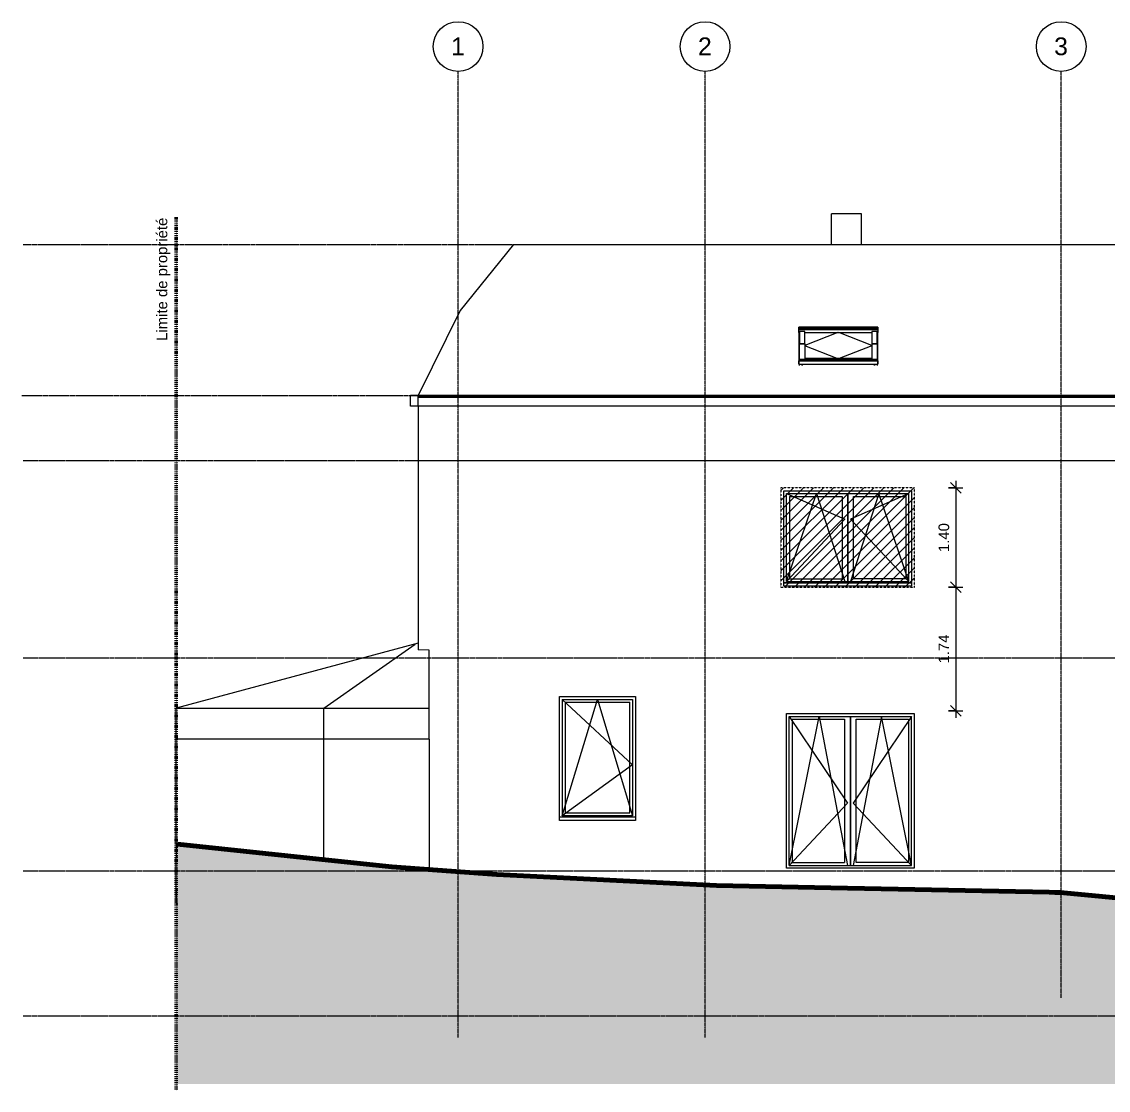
# Model space of a CAD drawing. Header units: millimetres. Extents: x 66 to 30735, y -4071 to 11969.
# Drawn here: x 66 to 15370, y -3087 to 11969 of the extents above; entities that cross this region are included whole.
import ezdxf

# ---------------------------------------------------------------- set-up
doc = ezdxf.new("R2010")
doc.units = ezdxf.units.MM
for name, pattern in [('Center', [40, 10, -5, 20, -5]), ('CENTER_LINE', [5.5, 2.5, -1.5, 0, -1.5]), ('Dash 2', [1.2, 0.6, -0.6]), ('Grid Line', [22.225, 12.7, -3.175, 3.175, -3.175])]:
    doc.linetypes.add(name, pattern=pattern)
for name, color, linetype, lineweight in [('A-ANNO-DIMS', 211, 'Continuous', 9), ('A-ANNO-DIMS-100', 211, 'Continuous', 9), ('A-DETL', 90, 'Continuous', 9), ('A-DETL-GENF', 92, 'Continuous', 9), ('A-DOOR', 31, 'Continuous', 18), ('A-FLOR', 192, 'Continuous', 18), ('A-FLOR-LEVL', 51, 'Continuous', 9), ('A-GLAZ', 151, 'Continuous', 18), ('A-ROOF', 132, 'Continuous', 9), ('A-ROOF-OTLN', 132, 'Continuous', 9), ('A-WALL', 113, 'Continuous', 18), ('C-BLDG-PADS', 91, 'Continuous', 9), ('C-TOPO', 7, 'Continuous', 9), ('G-ANNO-TEXT', 231, 'Continuous', 9), ('S-GRID', 1, 'Continuous', 9), ('S-GRID-IDEN', 1, 'Continuous', 9)]:
    doc.layers.add(name, color=color, linetype=linetype, lineweight=lineweight)
doc.styles.add('Arial_1', font='arial.ttf', dxfattribs={"height": 150})
doc.styles.add('Arial_2', font='arial.ttf', dxfattribs={"height": 250})
doc.dimstyles.new('ANNOTATION_1_5MM_BLACK', dxfattribs={"dimscale": 304.8, "dimtxt": 153.03891, "dimasz": 0.492126, "dimexe": 0.328084, "dimexo": 0.0625, "dimgap": 0.131234, "dimtad": 1, "dimlfac": 0.001, "dimrnd": 0.005, "dimzin": 0, "dimdsep": 46, "dimtxsty": 'Arial_1', "dimblk1": 'OBLIQUE', "dimblk2": 'OBLIQUE', "dimsah": 1, "dimcen": 0.09, "dimdle": 0.328084, "dimazin": 0, "dimtfac": 1, "dimtdec": 4, "dimtix": 1, "dimtmove": 0, "dimatfit": 3, "dimfxl": 0.328084, "dimfxlon": 1, "dimtvp": 1, "dimtolj": 1, "dimtzin": 0, "dimarcsym": 2})

# ---------------------------------------------------------------- blocks, each defined once
blk = doc.blocks.new('WIN_DOUBLE OPEN__SYM - 1880 x 2260-676270-Façade Sud')
at = {"layer": 'A-GLAZ', "color": 55}
for p, q in [((10877, 80), (10877, 2180)), ((10877, 2180), (12597, 2180)), ((10877, 80), (11297, 2180)), ((10877, 2180), (11697, 960)), ((11297, 2180), (11697, 80)), ((11737, 80), (11737, 2180)), ((11737, 2180), (11737, 80)), ((12177, 2180), (11777, 80)), ((12597, 2180), (11777, 960)), ((12597, 80), (12177, 2180)), ((12597, 80), (12597, 2180)), ((10917, 2140), (10917, 120)), ((10917, 2140), (11657, 2140)), ((11657, 2140), (11657, 120)), ((11817, 120), (11817, 2140)), ((11817, 2140), (12557, 2140)), ((12557, 2140), (12557, 120)), ((11697, 960), (10877, 80)), ((11777, 960), (12597, 80)), ((10877, 80), (12597, 80)), ((10917, 120), (11657, 120)), ((12557, 120), (11817, 120))]:
    blk.add_line(p, q, dxfattribs=at)
blk = doc.blocks.new('WIN_SINGLE OPEN_ - 1150 x 1800-676269-Façade Sud')
at = {"layer": 'A-GLAZ', "color": 55}
for p, q in [((7679, 2420), (7679, 780)), ((7679, 2420), (8669, 2420)), ((7679, 780), (8174, 2420)), ((7679, 2420), (8669, 1500)), ((7719, 2380), (7719, 820)), ((7719, 2380), (8629, 2380)), ((8174, 2420), (8669, 780)), ((8629, 820), (8629, 2380)), ((8669, 2420), (8669, 780)), ((8669, 1500), (7679, 780)), ((8669, 780), (7679, 780)), ((7719, 820), (8629, 820)), ((7639, 765), (8709, 765)), ((7639, 760), (7639, 761)), ((7639, 715), (7639, 760)), ((8709, 760), (7639, 760)), ((8709, 715), (7639, 715)), ((8709, 761), (8709, 760)), ((8709, 760), (8709, 715))]:
    blk.add_line(p, q, dxfattribs=at)
blk = doc.blocks.new('DOOR_DOUBLE_SYM - 1585 x 2135-571804-Façade Sud')
at = {"layer": 'A-DOOR', "color": 55}
blk.add_line((6555, 0), (6122, 0), dxfattribs=at)
blk.add_line((6555, 0), (6122, 0), dxfattribs=at)
blk = doc.blocks.new('WIN_DOUBLE OPEN__SYM - 1880 x 1420-685783-Façade Sud')
at = {"layer": 'A-GLAZ', "color": 55}
for p, q in [((10840, 4080), (10840, 5320)), ((10840, 5320), (12560, 5320)), ((10840, 4080), (11260, 5320)), ((10840, 5320), (11660, 4960)), ((10880, 5280), (10880, 4120)), ((10880, 5280), (11620, 5280)), ((11260, 5320), (11660, 4080)), ((11620, 5280), (11620, 4120)), ((11700, 4080), (11700, 5320)), ((11700, 5320), (11700, 4080)), ((12140, 5320), (11740, 4080)), ((12560, 5320), (11740, 4960)), ((11780, 4120), (11780, 5280)), ((11780, 5280), (12520, 5280)), ((12560, 4080), (12140, 5320)), ((12520, 5280), (12520, 4120)), ((12560, 4080), (12560, 5320)), ((11660, 4960), (10840, 4080)), ((11740, 4960), (12560, 4080)), ((10800, 4065), (12600, 4065)), ((10800, 4015), (10800, 4060)), ((10800, 4060), (10800, 4060)), ((12600, 4060), (10800, 4060)), ((12600, 4015), (10800, 4015)), ((10840, 4080), (12560, 4080)), ((10880, 4120), (11620, 4120)), ((12520, 4120), (11780, 4120)), ((12600, 4060), (12600, 4060)), ((12600, 4060), (12600, 4015))]:
    blk.add_line(p, q, dxfattribs=at)
blk = doc.blocks.new('GGL_Ver_2_5 - GGL size 1140 x 1180 _CK02_-621732-Façade Sud')
at = {"layer": 'A-GLAZ', "lineweight": 9}
for p, q in [((16987, 7658), (16987, 7663)), ((18103, 7663), (16987, 7663)), ((16987, 7651), (16987, 7658)), ((18103, 7658), (16987, 7658)), ((18103, 7663), (18103, 7658)), ((18103, 7658), (18103, 7651)), ((16987, 7647), (16987, 7651)), ((18103, 7651), (16987, 7651)), ((16987, 7628), (16987, 7647)), ((18103, 7647), (16987, 7647)), ((16987, 7591), (16987, 7628)), ((18103, 7628), (16987, 7628)), ((16987, 7591), (16987, 7192)), ((17073, 7606), (16998, 7606)), ((16998, 7606), (16998, 7429)), ((17073, 7429), (17073, 7606)), ((17539, 7591), (17073, 7405)), ((17073, 7591), (18017, 7591)), ((18017, 7405), (17551, 7591)), ((18092, 7606), (18017, 7606)), ((18017, 7606), (18017, 7429)), ((18092, 7429), (18092, 7606)), ((18103, 7651), (18103, 7647)), ((18103, 7647), (18103, 7628)), ((18103, 7628), (18103, 7591)), ((18103, 7192), (18103, 7591)), ((16998, 7429), (17073, 7429)), ((16998, 7214), (16998, 7429)), ((17073, 7429), (16998, 7429)), ((17073, 7429), (17073, 7214)), ((17531, 7222), (17073, 7404)), ((18017, 7404), (17559, 7222)), ((18017, 7429), (18092, 7429)), ((18017, 7429), (18017, 7214)), ((18092, 7429), (18017, 7429)), ((18092, 7429), (18092, 7214)), ((16998, 7204), (16998, 7214)), ((16998, 7214), (17073, 7214)), ((17073, 7204), (16998, 7204)), ((16998, 7204), (16998, 7194)), ((16998, 7194), (17073, 7194)), ((17013, 7194), (17013, 7192)), ((17014, 7191), (17014, 7194)), ((18017, 7222), (17073, 7222)), ((17073, 7222), (18017, 7222)), ((17073, 7214), (17073, 7204)), ((18017, 7213), (17073, 7213)), ((17073, 7210), (18017, 7210)), ((17073, 7194), (17073, 7204)), ((18017, 7214), (18092, 7214)), ((18017, 7204), (18017, 7214)), ((18092, 7204), (18017, 7204)), ((18017, 7204), (18017, 7194)), ((18017, 7194), (18092, 7194)), ((18076, 7194), (18076, 7191)), ((18077, 7192), (18077, 7194)), ((18092, 7214), (18092, 7204)), ((18092, 7194), (18092, 7204)), ((16987, 7188), (16987, 7192)), ((17013, 7192), (16987, 7192)), ((16987, 7192), (16987, 7145)), ((16987, 7142), (16987, 7188)), ((18102, 7188), (16987, 7188)), ((16987, 7145), (16988, 7145)), ((16987, 7142), (18102, 7142)), ((16995, 7142), (16995, 7123)), ((17037, 7123), (17037, 7142)), ((17037, 7142), (17037, 7123)), ((18053, 7142), (18053, 7123)), ((18053, 7123), (18053, 7142)), ((18103, 7192), (18077, 7192)), ((18095, 7123), (18095, 7142)), ((18102, 7192), (18102, 7188)), ((18102, 7188), (18102, 7142)), ((18102, 7145), (18103, 7145)), ((18103, 7145), (18103, 7192))]:
    blk.add_line(p, q, dxfattribs=at)
blk = doc.blocks.new('DIMBLOCK1-Façade Sud')
at = {"layer": 'A-ANNO-DIMS-100'}
for p, q in [((13121, 5400), (13321, 5400)), ((13221, 5400), (13121, 5400)), ((13221, 5400), (13146, 5475)), ((13221, 5500), (13221, 4000)), ((13221, 5400), (13296, 5325)), ((13121, 4000), (13321, 4000)), ((13221, 4000), (13121, 4000)), ((13221, 4000), (13146, 4075)), ((13221, 4000), (13296, 3925))]:
    blk.add_line(p, q, dxfattribs=at)
at = {"layer": 'A-ANNO-DIMS-100', "color": 0, "insert": (12979, 4496), "char_height": 150, "width": 488.49, "attachment_point": 1, "rotation": 90, "line_spacing_factor": 0.941778, "style": 'Arial_1'}
blk.add_mtext('1.40', dxfattribs=at)
blk = doc.blocks.new('_Oblique')
at = {"color": 0, "linetype": 'ByBlock', "lineweight": -2}
blk.add_line((-0.5, -0.5), (0.5, 0.5), dxfattribs=at)
blk = doc.blocks.new('DIMBLOCK2-Façade Sud')
at = {"layer": 'A-ANNO-DIMS-100'}
for p, q in [((13121, 4000), (13321, 4000)), ((13221, 4000), (13121, 4000)), ((13221, 4000), (13146, 4075)), ((13221, 4000), (13221, 2160)), ((13221, 4000), (13296, 3925)), ((13221, 2260), (13146, 2335)), ((13121, 2260), (13321, 2260)), ((13221, 2260), (13121, 2260)), ((13221, 2260), (13296, 2185))]:
    blk.add_line(p, q, dxfattribs=at)
at = {"layer": 'A-ANNO-DIMS-100', "color": 0, "insert": (12979, 2926), "char_height": 150, "width": 488.49, "attachment_point": 1, "rotation": 90, "line_spacing_factor": 0.941778, "style": 'Arial_1'}
blk.add_mtext('1.74', dxfattribs=at)
blk = doc.blocks.new('Quadrillage - M_Grid Head - Circle_3_5-489728-Façade Sud')
at = {"layer": 'S-GRID-IDEN'}
blk.add_circle((9691, 11619), 350, dxfattribs=at)

msp = doc.modelspace()

# ---------------------------------------------------------------- hatches: boundary and pattern name
at = {"layer": 'A-DETL-GENF'}
h = msp.add_hatch(dxfattribs=at)
h.set_pattern_fill('FP2_5', color=11, style=0, pattern_type=2)
h.set_pattern_definition([(45, (11686.28, 1200), (-70.7107, 70.7107), [])])
h.paths.add_polyline_path([(11429.027, 4000), (12639.854, 4000), (12639.854, 5400), (10759.854, 5400), (10759.854, 4000)])
at = {"layer": 'C-TOPO'}
msp.add_hatch(color=10, dxfattribs=at).paths.add_polyline_path([(2257.924, -3000), (30734.855, -3000), (30734.855, -1425.582), (26902.087, -1274.946), (20929.354, -895.714), (20929.354, -900), (20854.354, -900), (20854.354, -890.952), (19463.976, -802.671), (19055.5, -757.299), (18333.446, -656.577), (14690.328, -300), (9853.764, -200), (6757.643, -47.383), (5280.554, 62.611), (2257.924, 380), (2257.924, -5.567)])

# ---------------------------------------------------------------- linework, layer by layer
at = {"layer": 'A-DETL', "linetype": 'CENTER_LINE', "lineweight": 50}
msp.add_line((2239.354, 9212.669), (2239.354, -3087.331), dxfattribs=at)
at = {"layer": 'A-DETL', "linetype": 'Dash 2', "lineweight": 18}
for p, q in [((12639.854, 5400), (10759.854, 5400)), ((10759.854, 5400), (10759.854, 4000)), ((12639.854, 4000), (12639.854, 5400)), ((10759.854, 4000), (12639.854, 4000))]:
    msp.add_line(p, q, dxfattribs=at)
at = {"layer": 'A-FLOR', "color": 55}
for p in [(2239.354, -255), (2257.924, -455)]:
    msp.add_line(p, (2239.354, -455), dxfattribs=at)
at = {"layer": 'A-FLOR-LEVL', "linetype": 'Center'}
for p, q in [((85.877, 8830.149), (24734.922, 8830.149)), ((65.92, 6700), (24734.922, 6700)), ((24734.922, 5780), (85.877, 5780)), ((24734.922, 3000), (85.877, 3000)), ((24734.922, 0), (85.877, 0)), ((85.877, -2040), (24734.922, -2040))]:
    msp.add_line(p, q, dxfattribs=at)
at = {"layer": 'A-ROOF'}
for p, q in [((6990.608, 8830.149), (6240.608, 7900)), ((6990.608, 8830.149), (6240.608, 7900)), ((6990.608, 8830.149), (16293.354, 8830.149)), ((6240.608, 7900), (5649.354, 6700)), ((5649.354, 6550.088), (5649.354, 6246.751)), ((5649.354, 3210.593), (2239.354, 2296.887)), ((4322.99, 2296.887), (5606.057, 3198.992)), ((5802.413, 3112.68), (5649.354, 3118.159)), ((5802.413, 1860), (5802.413, 3112.68)), ((2239.354, 2296.887), (5802.413, 2296.887)), ((2239.354, 1860), (2239.354, 2296.887)), ((4322.99, 1860), (4322.99, 2296.887))]:
    msp.add_line(p, q, dxfattribs=at)
at = {"layer": 'A-ROOF-OTLN'}
for p, q in [((5540.354, 6550.088), (5540.354, 6700)), ((20929.354, 6700), (5540.354, 6700)), ((5649.354, 6550.088), (5649.354, 6700)), ((20929.354, 6687.3), (5649.354, 6687.3)), ((20929.354, 6674.6), (5649.354, 6674.6)), ((20854.354, 6550.088), (5540.354, 6550.088))]:
    msp.add_line(p, q, dxfattribs=at)
at = {"layer": 'A-WALL', "lineweight": 9}
for p, q in [((11472.354, 8830.149), (11472.354, 9262.3)), ((11892.354, 9262.3), (11472.354, 9262.3)), ((11892.354, 8830.149), (11892.354, 9262.3)), ((5649.354, 6246.751), (5649.354, 5780))]:
    msp.add_line(p, q, dxfattribs=at)
at = {"layer": 'A-WALL', "color": 55}
for p, q in [((20820.354, 5780), (5649.354, 5780)), ((5649.354, 5780), (5649.354, 3118.159)), ((10799.854, 5360), (12599.854, 5360)), ((10799.854, 4060.335), (10799.854, 5360)), ((12599.854, 5360), (12599.854, 4060.335)), ((7639.294, 2460), (8709.294, 2460)), ((7639.294, 761.18), (7639.294, 2460)), ((8709.294, 2460), (8709.294, 761.18)), ((10836.794, 40), (10836.794, 2220)), ((10836.794, 2220), (12636.794, 2220)), ((12636.794, 2220), (12636.794, 40)), ((2239.354, 380), (2239.354, 1860)), ((5802.413, 1860), (2239.354, 1860)), ((4322.99, 163.159), (4322.99, 1860)), ((5802.413, 1860), (5802.413, 23.75)), ((2239.354, -255), (2239.354, 202.08)), ((12636.794, 40), (10836.794, 40))]:
    msp.add_line(p, q, dxfattribs=at)
at = {"layer": 'C-BLDG-PADS'}
for p, q in [((2239.354, -255), (2257.924, -255)), ((2257.924, -455), (2239.354, -455)), ((2239.354, -455), (2239.354, -455))]:
    msp.add_line(p, q, dxfattribs=at)
at = {"layer": 'C-TOPO'}
for p, q in [((2239.354, 380), (2239.354, 202.08)), ((2239.354, 380), (2257.924, 380)), ((4121.179, 184.35), (2257.924, 380)), ((2257.924, 201.685), (2239.354, 202.08)), ((4121.179, 184.35), (5280.554, 62.611)), ((6757.643, -47.383), (5280.554, 62.611)), ((2239.354, -38.748), (2257.924, -36.996)), ((2239.354, -455.16), (2239.354, -38.748)), ((6615.942, -40.354), (6757.643, -47.383)), ((6732.292, -45.495), (9790.155, -195.102)), ((9853.764, -200), (6757.643, -47.383)), ((11461.981, -233.505), (9853.764, -200)), ((14537.688, -296.838), (11461.981, -233.505)), ((11536.939, -235.048), (11461.981, -233.505)), ((14617.328, -298.497), (14537.688, -296.838)), ((14617.328, -298.497), (14690.328, -300)), ((15138.968, -343.911), (14690.328, -300)), ((2239.354, -455.16), (2257.924, -455.16)), ((2239.354, -455.16), (2257.924, -455.16)), ((18333.447, -656.577), (15138.968, -343.911))]:
    msp.add_line(p, q, dxfattribs=at)
at = {"layer": 'C-TOPO', "lineweight": 70}
for p, q in [((4121.179, 184.35), (2257.924, 380)), ((5280.554, 62.611), (4121.179, 184.35)), ((6757.643, -47.383), (5280.554, 62.611)), ((9853.764, -200), (6757.643, -47.383)), ((11461.981, -233.505), (9853.764, -200)), ((14537.689, -296.838), (11461.981, -233.505)), ((14617.328, -298.497), (14537.689, -296.838)), ((14690.328, -300), (14617.328, -298.497)), ((15138.968, -343.911), (14690.328, -300)), ((18333.446, -656.577), (15138.968, -343.911))]:
    msp.add_line(p, q, dxfattribs=at)
at = {"layer": 'S-GRID', "linetype": 'Grid Line'}
for p, q in [((6212.354, -2344.8), (6212.354, 11268.549)), ((9690.854, -2344.8), (9690.854, 11268.549)), ((14707.354, -1785.844), (14707.354, 11268.549))]:
    msp.add_line(p, q, dxfattribs=at)

# ---------------------------------------------------------------- block references
at = {"layer": 'A-DOOR', "color": 55}
msp.add_blockref('DOOR_DOUBLE_SYM - 1585 x 2135-571804-Façade Sud', (0, 0), dxfattribs=at)
at = {"layer": 'A-GLAZ', "lineweight": 9}
msp.add_blockref('GGL_Ver_2_5 - GGL size 1140 x 1180 _CK02_-621732-Façade Sud', (-5977.5, 0), dxfattribs=at)
at = {"layer": 'A-GLAZ', "color": 55}
for name in ['WIN_DOUBLE OPEN__SYM - 1880 x 1420-685783-Façade Sud', 'WIN_SINGLE OPEN_ - 1150 x 1800-676269-Façade Sud', 'WIN_DOUBLE OPEN__SYM - 1880 x 2260-676270-Façade Sud']:
    msp.add_blockref(name, (0, 0), dxfattribs=at)
at = {"layer": 'S-GRID-IDEN'}
for p in [(-3478.5, 0), (0, 0), (5016.5, 0)]:
    msp.add_blockref('Quadrillage - M_Grid Head - Circle_3_5-489728-Façade Sud', p, dxfattribs=at)

# ---------------------------------------------------------------- texts
at = {"layer": 'G-ANNO-TEXT', "color": 7, "insert": (1965.322, 7472.121), "char_height": 150, "width": 2084.3875, "attachment_point": 1, "rotation": 90, "style": 'Arial_1'}
msp.add_mtext('Limite de propriété', dxfattribs=at)

# ---------------------------------------------------------------- dimensions: what is measured, and where the dimension line sits
at = {"layer": 'A-ANNO-DIMS'}
for base, p1, p2, override, picture, middle in [((13220.571, 4000), (13120.571, 5400), (13120.571, 4000), {"dimpost": '<>', "dimfxl": 1400}, 'DIMBLOCK1-Façade Sud', (13103.985, 4700)), ((13220.571, 2260), (13120.571, 4000), (13120.571, 2260), {"dimpost": '<>', "dimfxl": 1740}, 'DIMBLOCK2-Façade Sud', (13105.264, 3130))]:
    dim = msp.add_linear_dim(base=base, p1=p1, p2=p2, angle=90, dimstyle='ANNOTATION_1_5MM_BLACK', override=override, dxfattribs=at)
    dim.commit()
    dim.dimension.update_dxf_attribs({"geometry": picture, "text_midpoint": middle})

# ---------------------------------------------------------------- next in the draw order: texts
at = {"layer": 'S-GRID-IDEN', "char_height": 250, "width": 232.48937, "attachment_point": 1, "style": 'Arial_2', "bg_fill": 3, "box_fill_scale": 1.25, "bg_fill_color": 256, "bg_fill_true_color": 13158600, "bg_fill_transparency": 0}
for s, insert in [('1', (6112.732, 11746.97)), ('2', (9591.232, 11746.97)), ('3', (14607.732, 11746.97))]:
    msp.add_mtext(s, dxfattribs=dict(at, insert=insert))

doc.saveas('drawing.dxf')
